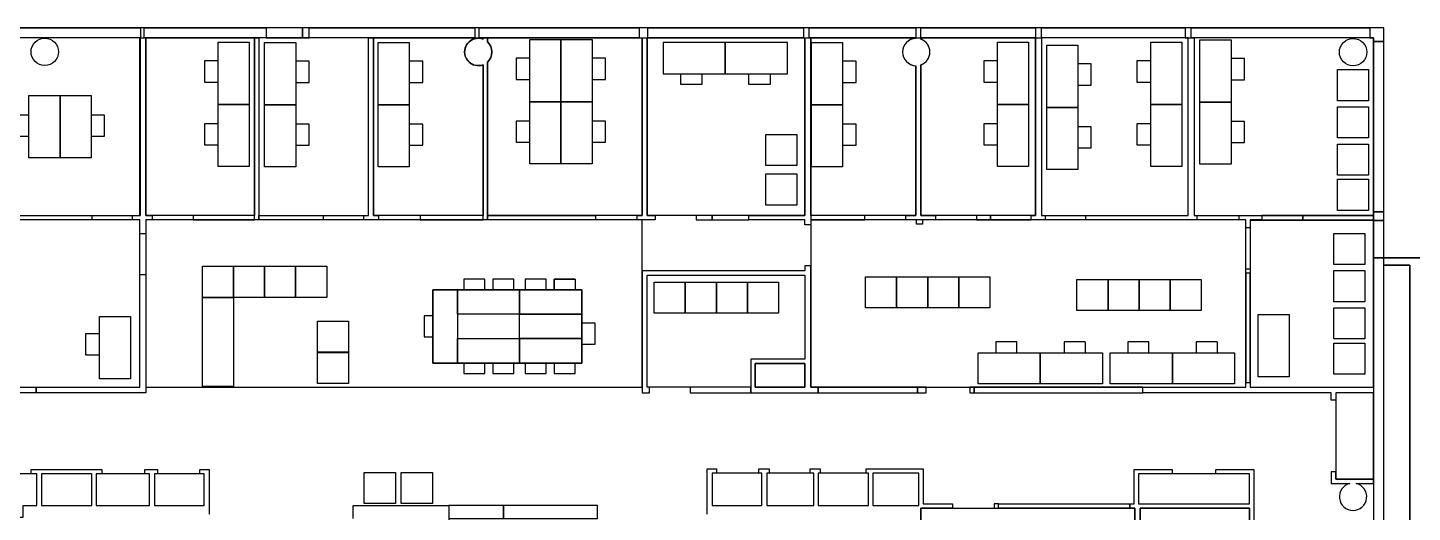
# Model space of a CAD drawing. Extents: x -199 to 9291, y 516 to 6424.
# Drawn here: x 1780 to 4863, y 5346 to 6424 of the extents above; entities that cross this region are included whole.
import ezdxf

# ---------------------------------------------------------------- set-up
doc = ezdxf.new("R2010")
doc.units = 0
doc.header["$MEASUREMENT"] = 0
for name, color, linetype in [('0_VOID', 7, 'CONTINUOUS'), ('Chair', 142, 'CONTINUOUS'), ('Floor', 3, 'CONTINUOUS'), ('Furniture', 2, 'CONTINUOUS'), ('Labs', 1, 'CONTINUOUS'), ('Meeting rooms', 1, 'CONTINUOUS'), ('Offices', 1, 'CONTINUOUS'), ('Walls', 6, 'CONTINUOUS')]:
    doc.layers.add(name, color=color, linetype=linetype)

msp = doc.modelspace()

# ---------------------------------------------------------------- linework, layer by layer
at = {"layer": '0_VOID'}
for points in [[(4857.6, 4372.7), (4799.9, 4372.7), (4799.9, 5895.9), (4857.6, 5895.9)], [(3400.2, 5676.5), (3510.8, 5676.5), (3510.8, 5624.5), (3400.2, 5624.5)], [(4692.6, 5419.6), (4777.1, 5419.6), (4777.1, 5611.5), (4692.6, 5611.5)], [(1800.6, 5431), (1638.1, 5431), (1638.1, 5335.1), (1769.7, 5335.1), (1769.7, 5361.1), (1800.6, 5361.1)], [(1810.4, 5361.1), (1922.5, 5361.1), (1922.5, 5431), (1810.4, 5431)], [(2051, 5431), (1932.3, 5431), (1932.3, 5361.1), (2051, 5361.1)], [(2172.9, 5431), (2062.3, 5431), (2062.3, 5361.1), (2172.9, 5361.1)], [(3414.8, 5432.6), (3304.3, 5432.6), (3304.3, 5361.1), (3414.8, 5361.1)], [(3530.3, 5432.6), (3426.2, 5432.6), (3426.2, 5361.1), (3530.3, 5361.1)], [(3652.2, 5432.6), (3540, 5432.6), (3540, 5361.1), (3652.2, 5361.1)], [(3661.9, 5361.1), (3764.4, 5361.1), (3764.4, 5432.6), (3661.9, 5432.6)], [(4500.7, 5431), (4253.7, 5431), (4253.7, 5364.4), (4500.7, 5364.4)], [(4500.7, 5354.6), (4256.9, 5354.6), (4256.9, 4988.9), (4500.7, 4988.9)]]:
    msp.add_lwpolyline(points, close=True, dxfattribs=at)
at = {"layer": 'Chair'}
for points in [[(2898.3, 6356.3), (2867.7, 6356.3), (2867.7, 6309.3), (2898.3, 6309.3)], [(3036.7, 6309.3), (3066.6, 6309.3), (3066.6, 6356.3)], [(3066.6, 6356.3), (3036.7, 6356.3)], [(4459.6, 6308.4), (4489.5, 6308.4), (4489.5, 6355.4)], [(4489.5, 6355.4), (4459.6, 6355.4)], [(2204, 6350.4), (2173.4, 6350.4), (2173.4, 6303.4), (2204, 6303.4)], [(2376.9, 6302.6), (2406.8, 6302.6), (2406.8, 6349.6)], [(2629.8, 6302.6), (2659.8, 6302.6), (2659.8, 6349.6)], [(2659.8, 6349.6), (2629.8, 6349.6)], [(3281.1, 6297.6), (3234.1, 6297.6), (3234.1, 6321.9)], [(3281.1, 6321.9), (3281.1, 6297.6)], [(3433.1, 6297.6), (3386.1, 6297.6), (3386.1, 6321.9)], [(3433.1, 6321.9), (3433.1, 6297.6)], [(3594.7, 6302.6), (3624.7, 6302.6), (3624.7, 6349.6)], [(3624.7, 6349.6), (3594.7, 6349.6)], [(3939.6, 6350.4), (3909, 6350.4), (3909, 6303.4), (3939.6, 6303.4)], [(4118.3, 6296.7), (4148.3, 6296.7), (4148.3, 6343.7)], [(4148.3, 6343.7), (4118.3, 6343.7)], [(4280.9, 6350.4), (4250.2, 6350.4), (4250.2, 6303.4), (4280.9, 6303.4)], [(1782.8, 6229.9), (1752.2, 6229.9), (1752.2, 6182.9), (1782.8, 6182.9)], [(1921.2, 6182.9), (1951.2, 6182.9), (1951.2, 6229.9)], [(1951.2, 6229.9), (1921.2, 6229.9)], [(2204, 6210.4), (2173.4, 6210.4), (2173.4, 6163.4), (2204, 6163.4)], [(2376.9, 6162.6), (2406.8, 6162.6), (2406.8, 6209.6)], [(2406.8, 6209.6), (2376.9, 6209.6)], [(2629.8, 6162.6), (2659.8, 6162.6), (2659.8, 6209.6)], [(2659.8, 6209.6), (2629.8, 6209.6)], [(2898.3, 6216.3), (2867.7, 6216.3), (2867.7, 6169.3), (2898.3, 6169.3)], [(3036.7, 6169.3), (3066.6, 6169.3), (3066.6, 6216.3)], [(3066.6, 6216.3), (3036.7, 6216.3)], [(3594.7, 6162.6), (3624.7, 6162.6), (3624.7, 6209.6)], [(3624.7, 6209.6), (3594.7, 6209.6)], [(3939.6, 6210.4), (3909, 6210.4), (3909, 6163.4), (3939.6, 6163.4)], [(4118.3, 6156.8), (4148.3, 6156.8), (4148.3, 6203.8)], [(4148.3, 6203.8), (4118.3, 6203.8)], [(4280.9, 6210.4), (4250.2, 6210.4), (4250.2, 6163.4), (4280.9, 6163.4)], [(4459.6, 6168.5), (4489.5, 6168.5), (4489.5, 6215.5)], [(4489.5, 6215.5), (4459.6, 6215.5)], [(3493, 6186.9), (3493, 6117.7), (3423.8, 6117.7), (3423.8, 6186.9), (3493, 6186.9)], [(3493, 6098.7), (3493, 6029.5), (3423.8, 6029.5), (3423.8, 6098.7), (3493, 6098.7)], [(2238.3, 5893.3), (2238.3, 5824.1), (2169.1, 5824.1), (2169.1, 5893.3), (2238.3, 5893.3)], [(2238.3, 5893.3), (2238.3, 5824.1), (2169.1, 5824.1), (2169.1, 5893.3), (2238.3, 5893.3)], [(2307.5, 5893.3), (2307.5, 5824.1), (2238.3, 5824.1), (2238.3, 5893.3), (2307.5, 5893.3)], [(2307.5, 5893.3), (2307.5, 5824.1), (2238.3, 5824.1), (2238.3, 5893.3), (2307.5, 5893.3)], [(2376.7, 5893.3), (2376.7, 5824.1), (2307.5, 5824.1), (2307.5, 5893.3), (2376.7, 5893.3)], [(2376.7, 5893.3), (2376.7, 5824.1), (2307.5, 5824.1), (2307.5, 5893.3), (2376.7, 5893.3)], [(2445.9, 5893.3), (2445.9, 5824.1), (2376.7, 5824.1), (2376.7, 5893.3), (2445.9, 5893.3)], [(2445.9, 5893.3), (2445.9, 5824.1), (2376.7, 5824.1), (2376.7, 5893.3), (2445.9, 5893.3)], [(2797.9, 5864.5), (2750.9, 5864.5), (2750.9, 5841)], [(2797.9, 5841), (2797.9, 5864.5)], [(2862.5, 5864.5), (2815.5, 5864.5), (2815.5, 5841)], [(2862.5, 5841), (2862.5, 5864.5)], [(2934.9, 5864.5), (2887.9, 5864.5), (2887.9, 5841)], [(2934.9, 5841), (2934.9, 5864.5)], [(2999.4, 5864.5), (2952.5, 5864.5), (2952.5, 5841)], [(2952.5, 5841), (2952.5, 5864.5), (2999.4, 5864.5), (2999.4, 5841)], [(2238.3, 5824.1), (2238.3, 5625.9), (2169.1, 5625.9), (2169.1, 5824.1), (2238.3, 5824.1)], [(2238.3, 5824.1), (2238.3, 5625.9), (2169.1, 5625.9), (2169.1, 5824.1), (2238.3, 5824.1)], [(2494.2, 5771.4), (2494.2, 5702.2), (2425, 5702.2), (2425, 5771.4), (2494.2, 5771.4)], [(2494.2, 5771.4), (2494.2, 5702.2), (2425, 5702.2), (2425, 5771.4), (2494.2, 5771.4)], [(2682.4, 5783), (2662.6, 5783), (2662.6, 5736), (2682.4, 5736)], [(3013.6, 5719.7), (3043.3, 5719.7), (3043.3, 5766.7)], [(3043.3, 5766.7), (3013.6, 5766.7)], [(1939.7, 5742.8), (1909.1, 5742.8), (1909.1, 5695.8), (1939.7, 5695.8)], [(3982.7, 5724.9), (3935.7, 5724.9), (3935.7, 5700.7)], [(3982.7, 5700.7), (3982.7, 5724.9)], [(4134.7, 5724.9), (4087.7, 5724.9), (4087.7, 5700.7)], [(4134.7, 5724.9), (4134.7, 5700.7)], [(4276.9, 5724.9), (4229.9, 5724.9), (4229.9, 5700.7)], [(4276.9, 5700.7), (4276.9, 5724.9)], [(4428.8, 5724.9), (4381.9, 5724.9), (4381.9, 5700.7)], [(4428.8, 5724.9), (4428.8, 5700.7)], [(2494.2, 5701.7), (2494.2, 5632.5), (2425, 5632.5), (2425, 5701.7), (2494.2, 5701.7)], [(2750.9, 5677.9), (2750.9, 5654.4), (2797.9, 5654.4), (2797.9, 5677.9)], [(2815.5, 5677.9), (2815.5, 5654.4), (2862.5, 5654.4), (2862.5, 5677.9)], [(2887.9, 5677.9), (2887.9, 5654.4), (2934.9, 5654.4), (2934.9, 5677.9)], [(2952.5, 5677.9), (2952.5, 5654.4), (2999.4, 5654.4), (2999.4, 5677.9)]]:
    msp.add_lwpolyline(points, dxfattribs=at)
at = {"layer": 'Floor'}
msp.add_lwpolyline([(-198.9, 1423.9), (4799.9, 1423.9), (4799.9, 1581.6), (5206.3, 1581.6), (5206.3, 516), (9290.6, 516), (9290.6, 6307.2), (5206.3, 6307.2), (5206.3, 5912.2), (4799.9, 5912.2), (4799.9, 6424.3), (-198.9, 6424.3)], close=True, dxfattribs=at)
at = {"layer": 'Furniture'}
for points in [[(2273.2, 6253.6), (2204, 6253.6), (2204, 6392), (2273.2, 6392), (2273.2, 6253.6)], [(2273.2, 6253.6), (2204, 6253.6), (2204, 6392), (2273.2, 6392), (2273.2, 6253.6)], [(2376.9, 6252.8), (2307.6, 6252.8), (2307.6, 6391.2), (2376.9, 6391.2), (2376.9, 6252.8)], [(2376.9, 6252.8), (2307.6, 6252.8), (2307.6, 6391.2), (2376.9, 6391.2), (2376.9, 6252.8)], [(2629.8, 6252.8), (2560.6, 6252.8), (2560.6, 6391.2), (2629.8, 6391.2), (2629.8, 6252.8)], [(2629.8, 6252.8), (2560.6, 6252.8), (2560.6, 6391.2), (2629.8, 6391.2), (2629.8, 6252.8)], [(2967.5, 6259.5), (2898.3, 6259.5), (2898.3, 6397.9), (2967.5, 6397.9), (2967.5, 6259.5)], [(2967.5, 6259.5), (2898.3, 6259.5), (2898.3, 6397.9), (2967.5, 6397.9), (2967.5, 6259.5)], [(3036.7, 6259.5), (2967.5, 6259.5), (2967.5, 6397.9), (3036.7, 6397.9), (3036.7, 6259.5)], [(3036.7, 6259.5), (2967.5, 6259.5), (2967.5, 6397.9), (3036.7, 6397.9), (3036.7, 6259.5)], [(3333.2, 6321.9), (3333.2, 6391.1), (3194.8, 6391.1), (3194.8, 6321.9), (3333.2, 6321.9)], [(3333.2, 6321.9), (3333.2, 6391.1), (3194.8, 6391.1), (3194.8, 6321.9), (3333.2, 6321.9)], [(3471.6, 6321.9), (3471.6, 6391.1), (3333.2, 6391.1), (3333.2, 6321.9), (3471.6, 6321.9)], [(3471.6, 6321.9), (3471.6, 6391.1), (3333.2, 6391.1), (3333.2, 6321.9), (3471.6, 6321.9)], [(3594.7, 6252.8), (3525.5, 6252.8), (3525.5, 6391.2), (3594.7, 6391.2), (3594.7, 6252.8)], [(3594.7, 6252.8), (3525.5, 6252.8), (3525.5, 6391.2), (3594.7, 6391.2), (3594.7, 6252.8)], [(4008.8, 6253.6), (3939.6, 6253.6), (3939.6, 6392), (4008.8, 6392), (4008.8, 6253.6)], [(4008.8, 6253.6), (3939.6, 6253.6), (3939.6, 6392), (4008.8, 6392), (4008.8, 6253.6)], [(4118.3, 6246.9), (4049.1, 6246.9), (4049.1, 6385.3), (4118.3, 6385.3), (4118.3, 6246.9)], [(4118.3, 6246.9), (4049.1, 6246.9), (4049.1, 6385.3), (4118.3, 6385.3), (4118.3, 6246.9)], [(4350.1, 6253.6), (4280.9, 6253.6), (4280.9, 6392), (4350.1, 6392), (4350.1, 6253.6)], [(4350.1, 6253.6), (4280.9, 6253.6), (4280.9, 6392), (4350.1, 6392), (4350.1, 6253.6)], [(4459.6, 6258.7), (4390.4, 6258.7), (4390.4, 6397.1), (4459.6, 6397.1), (4459.6, 6258.7)], [(4459.6, 6258.7), (4390.4, 6258.7), (4390.4, 6397.1), (4459.6, 6397.1), (4459.6, 6258.7)], [(2406.8, 6349.6), (2376.9, 6349.6)], [(4766, 6331), (4766, 6261.8), (4696.8, 6261.8), (4696.8, 6331), (4766, 6331)], [(4766, 6331), (4766, 6261.8), (4696.8, 6261.8), (4696.8, 6331), (4766, 6331)], [(1852, 6134.6), (1782.8, 6134.6), (1782.8, 6273), (1852, 6273), (1852, 6134.6)], [(1852, 6134.6), (1782.8, 6134.6), (1782.8, 6273), (1852, 6273), (1852, 6134.6)], [(1921.2, 6134.6), (1852, 6134.6), (1852, 6273), (1921.2, 6273), (1921.2, 6134.6)], [(1921.2, 6134.6), (1852, 6134.6), (1852, 6273), (1921.2, 6273), (1921.2, 6134.6)], [(2967.5, 6121.1), (2898.3, 6121.1), (2898.3, 6259.5), (2967.5, 6259.5), (2967.5, 6121.1)], [(2967.5, 6121.1), (2898.3, 6121.1), (2898.3, 6259.5), (2967.5, 6259.5), (2967.5, 6121.1)], [(3036.7, 6121.1), (2967.5, 6121.1), (2967.5, 6259.5), (3036.7, 6259.5), (3036.7, 6121.1)], [(3036.7, 6121.1), (2967.5, 6121.1), (2967.5, 6259.5), (3036.7, 6259.5), (3036.7, 6121.1)], [(2273.2, 6115.2), (2204, 6115.2), (2204, 6253.6), (2273.2, 6253.6), (2273.2, 6115.2)], [(2273.2, 6115.2), (2204, 6115.2), (2204, 6253.6), (2273.2, 6253.6), (2273.2, 6115.2)], [(2376.9, 6114.4), (2307.6, 6114.4), (2307.6, 6252.8), (2376.9, 6252.8), (2376.9, 6114.4)], [(2376.9, 6114.4), (2307.6, 6114.4), (2307.6, 6252.8), (2376.9, 6252.8), (2376.9, 6114.4)], [(2629.8, 6114.4), (2560.6, 6114.4), (2560.6, 6252.8), (2629.8, 6252.8), (2629.8, 6114.4)], [(2629.8, 6114.4), (2560.6, 6114.4), (2560.6, 6252.8), (2629.8, 6252.8), (2629.8, 6114.4)], [(3594.7, 6114.4), (3525.5, 6114.4), (3525.5, 6252.8), (3594.7, 6252.8), (3594.7, 6114.4)], [(3594.7, 6114.4), (3525.5, 6114.4), (3525.5, 6252.8), (3594.7, 6252.8), (3594.7, 6114.4)], [(4008.8, 6115.2), (3939.6, 6115.2), (3939.6, 6253.6), (4008.8, 6253.6), (4008.8, 6115.2)], [(4008.8, 6115.2), (3939.6, 6115.2), (3939.6, 6253.6), (4008.8, 6253.6), (4008.8, 6115.2)], [(4118.3, 6108.5), (4049.1, 6108.5), (4049.1, 6246.9), (4118.3, 6246.9), (4118.3, 6108.5)], [(4118.3, 6108.5), (4049.1, 6108.5), (4049.1, 6246.9), (4118.3, 6246.9), (4118.3, 6108.5)], [(4350.1, 6115.2), (4280.9, 6115.2), (4280.9, 6253.6), (4350.1, 6253.6), (4350.1, 6115.2)], [(4350.1, 6115.2), (4280.9, 6115.2), (4280.9, 6253.6), (4350.1, 6253.6), (4350.1, 6115.2)], [(4459.6, 6120.3), (4390.4, 6120.3), (4390.4, 6258.7), (4459.6, 6258.7), (4459.6, 6120.3)], [(4459.6, 6120.3), (4390.4, 6120.3), (4390.4, 6258.7), (4459.6, 6258.7), (4459.6, 6120.3)], [(4766, 6248.1), (4766, 6178.9), (4696.8, 6178.9), (4696.8, 6248.1), (4766, 6248.1)], [(4766, 6248.1), (4766, 6178.9), (4696.8, 6178.9), (4696.8, 6248.1), (4766, 6248.1)], [(4766, 6165.2), (4766, 6096), (4696.8, 6096), (4696.8, 6165.2), (4766, 6165.2)], [(4766, 6165.2), (4766, 6096), (4696.8, 6096), (4696.8, 6165.2), (4766, 6165.2)], [(4766, 6086.9), (4766, 6017.7), (4696.8, 6017.7), (4696.8, 6086.9), (4766, 6086.9)], [(4766, 6086.9), (4766, 6017.7), (4696.8, 6017.7), (4696.8, 6086.9), (4766, 6086.9)], [(4757.9, 5966.4), (4757.9, 5897.2), (4688.7, 5897.2), (4688.7, 5966.4), (4757.9, 5966.4)], [(4757.9, 5966.4), (4757.9, 5897.2), (4688.7, 5897.2), (4688.7, 5966.4), (4757.9, 5966.4)], [(3715, 5869.8), (3715, 5800.6), (3645.8, 5800.6), (3645.8, 5869.8), (3715, 5869.8)], [(3715, 5869.8), (3715, 5800.6), (3645.8, 5800.6), (3645.8, 5869.8), (3715, 5869.8)], [(3784.2, 5869.8), (3784.2, 5800.6), (3715, 5800.6), (3715, 5869.8), (3784.2, 5869.8)], [(3784.2, 5869.8), (3784.2, 5800.6), (3715, 5800.6), (3715, 5869.8), (3784.2, 5869.8)], [(3853.4, 5869.8), (3853.4, 5800.6), (3784.2, 5800.6), (3784.2, 5869.8), (3853.4, 5869.8)], [(3853.4, 5869.8), (3853.4, 5800.6), (3784.2, 5800.6), (3784.2, 5869.8), (3853.4, 5869.8)], [(3922.6, 5869.8), (3922.6, 5800.6), (3853.4, 5800.6), (3853.4, 5869.8), (3922.6, 5869.8)], [(3922.6, 5869.8), (3922.6, 5800.6), (3853.4, 5800.6), (3853.4, 5869.8), (3922.6, 5869.8)], [(4185.7, 5863.9), (4185.7, 5794.7), (4116.5, 5794.7), (4116.5, 5863.9), (4185.7, 5863.9)], [(4185.7, 5863.9), (4185.7, 5794.7), (4116.5, 5794.7), (4116.5, 5863.9), (4185.7, 5863.9)], [(4254.9, 5863.9), (4254.9, 5794.7), (4185.7, 5794.7), (4185.7, 5863.9), (4254.9, 5863.9)], [(4254.9, 5863.9), (4254.9, 5794.7), (4185.7, 5794.7), (4185.7, 5863.9), (4254.9, 5863.9)], [(4324.1, 5863.9), (4324.1, 5794.7), (4254.9, 5794.7), (4254.9, 5863.9), (4324.1, 5863.9)], [(4324.1, 5863.9), (4324.1, 5794.7), (4254.9, 5794.7), (4254.9, 5863.9), (4324.1, 5863.9)], [(4393.3, 5863.9), (4393.3, 5794.7), (4324.1, 5794.7), (4324.1, 5863.9), (4393.3, 5863.9)], [(4393.3, 5863.9), (4393.3, 5794.7), (4324.1, 5794.7), (4324.1, 5863.9), (4393.3, 5863.9)], [(4757.9, 5883.6), (4757.9, 5814.4), (4688.7, 5814.4), (4688.7, 5883.6), (4757.9, 5883.6)], [(4757.9, 5883.6), (4757.9, 5814.4), (4688.7, 5814.4), (4688.7, 5883.6), (4757.9, 5883.6)], [(2736.8, 5677.9), (2682.4, 5677.9), (2682.4, 5841), (2736.8, 5841), (2736.8, 5677.9)], [(2736.8, 5677.9), (2682.4, 5677.9), (2682.4, 5841), (2736.8, 5841), (2736.8, 5677.9)], [(2875.2, 5841), (2875.2, 5786.7), (2736.8, 5786.7), (2736.8, 5841), (2875.2, 5841)], [(2875.2, 5841), (2875.2, 5786.7), (2736.8, 5786.7), (2736.8, 5841), (2875.2, 5841)], [(3013.6, 5841), (3013.6, 5786.7), (2875.2, 5786.7), (2875.2, 5841), (3013.6, 5841)], [(3013.6, 5841), (3013.6, 5786.7), (2875.2, 5786.7), (2875.2, 5841), (3013.6, 5841)], [(3244.3, 5858.1), (3244.3, 5788.9), (3175.1, 5788.9), (3175.1, 5858.1), (3244.3, 5858.1)], [(3244.3, 5858.1), (3244.3, 5788.9), (3175.1, 5788.9), (3175.1, 5858.1), (3244.3, 5858.1)], [(3313.5, 5858.1), (3313.5, 5788.9), (3244.3, 5788.9), (3244.3, 5858.1), (3313.5, 5858.1)], [(3313.5, 5858.1), (3313.5, 5788.9), (3244.3, 5788.9), (3244.3, 5858.1), (3313.5, 5858.1)], [(3382.7, 5858.1), (3382.7, 5788.9), (3313.5, 5788.9), (3313.5, 5858.1), (3382.7, 5858.1)], [(3382.7, 5858.1), (3382.7, 5788.9), (3313.5, 5788.9), (3313.5, 5858.1), (3382.7, 5858.1)], [(3451.9, 5858.1), (3451.9, 5788.9), (3382.7, 5788.9), (3382.7, 5858.1), (3451.9, 5858.1)], [(3451.9, 5858.1), (3451.9, 5788.9), (3382.7, 5788.9), (3382.7, 5858.1), (3451.9, 5858.1)], [(4757.9, 5800.7), (4757.9, 5731.5), (4688.7, 5731.5), (4688.7, 5800.7), (4757.9, 5800.7)], [(4757.9, 5800.7), (4757.9, 5731.5), (4688.7, 5731.5), (4688.7, 5800.7), (4757.9, 5800.7)], [(2008.9, 5643), (1939.7, 5643), (1939.7, 5781.4), (2008.9, 5781.4), (2008.9, 5643)], [(2008.9, 5643), (1939.7, 5643), (1939.7, 5781.4), (2008.9, 5781.4), (2008.9, 5643)], [(3013.6, 5786.7), (3013.6, 5732.3), (2875.2, 5732.3), (2875.2, 5786.7), (3013.6, 5786.7)], [(3013.6, 5786.7), (3013.6, 5732.3), (2875.2, 5732.3), (2875.2, 5786.7), (3013.6, 5786.7)], [(4589, 5647.2), (4519.8, 5647.2), (4519.8, 5785.6), (4589, 5785.6), (4589, 5647.2)], [(4589, 5647.2), (4519.8, 5647.2), (4519.8, 5785.6), (4589, 5785.6), (4589, 5647.2)], [(2875.2, 5732.3), (2875.2, 5677.9), (2736.8, 5677.9), (2736.8, 5732.3), (2875.2, 5732.3)], [(2875.2, 5732.3), (2875.2, 5677.9), (2736.8, 5677.9), (2736.8, 5732.3), (2875.2, 5732.3)], [(3013.6, 5732.3), (3013.6, 5677.9), (2875.2, 5677.9), (2875.2, 5732.3), (3013.6, 5732.3)], [(3013.6, 5732.3), (3013.6, 5677.9), (2875.2, 5677.9), (2875.2, 5732.3), (3013.6, 5732.3)], [(4757.9, 5722.4), (4757.9, 5653.2), (4688.7, 5653.2), (4688.7, 5722.4), (4757.9, 5722.4)], [(4757.9, 5722.4), (4757.9, 5653.2), (4688.7, 5653.2), (4688.7, 5722.4), (4757.9, 5722.4)], [(4034.8, 5700.7), (4034.8, 5631.5), (3896.4, 5631.5), (3896.4, 5700.7), (4034.8, 5700.7)], [(4034.8, 5700.7), (4034.8, 5631.5), (3896.4, 5631.5), (3896.4, 5700.7), (4034.8, 5700.7)], [(4173.2, 5700.7), (4173.2, 5631.5), (4034.8, 5631.5), (4034.8, 5700.7), (4173.2, 5700.7)], [(4173.2, 5700.7), (4173.2, 5631.5), (4034.8, 5631.5), (4034.8, 5700.7), (4173.2, 5700.7)], [(4329, 5700.7), (4329, 5631.5), (4190.6, 5631.5), (4190.6, 5700.7), (4329, 5700.7)], [(4329, 5700.7), (4329, 5631.5), (4190.6, 5631.5), (4190.6, 5700.7), (4329, 5700.7)], [(4467.4, 5700.7), (4467.4, 5631.5), (4329, 5631.5), (4329, 5700.7), (4467.4, 5700.7)], [(4467.4, 5700.7), (4467.4, 5631.5), (4329, 5631.5), (4329, 5700.7), (4467.4, 5700.7)], [(2598.8, 5434.3), (2598.8, 5365.1), (2529.5, 5365.1), (2529.5, 5434.3), (2598.8, 5434.3)], [(2681.1, 5434.3), (2681.1, 5365.1), (2611.9, 5365.1), (2611.9, 5434.3), (2681.1, 5434.3)]]:
    msp.add_lwpolyline(points, dxfattribs=at)
msp.add_lwpolyline([(3013.6, 5841), (2682.4, 5841), (2682.4, 5677.9), (3013.6, 5677.9)], close=True, dxfattribs=at)
at = {"layer": 'Labs'}
msp.add_lwpolyline([(2042.8, 5624.5), (3148.2, 5624.5), (3148.2, 5996.7), (2042.8, 5996.7)], close=True, dxfattribs=at)
at = {"layer": 'Meeting rooms'}
msp.add_lwpolyline([(4245.5, 4514.2), (3769.2, 4514.2), (3769.2, 5354.6), (3839.1, 5354.6), (3931.8, 5354.6), (3941.5, 5354.6), (4234.1, 5354.6), (4245.5, 5354.6)], close=True, dxfattribs=at)
at = {"layer": 'Offices'}
for points in [[(1686.8, 6006.5), (2031.5, 6006.5), (2031.5, 6401.5), (1686.8, 6401.5)], [(2042.8, 6401.5), (2285.1, 6401.5), (2285.1, 6006.5), (2042.8, 6006.5)], [(2294.8, 6006.5), (2538.6, 6006.5), (2538.6, 6401.5), (2294.8, 6401.5)], [(3510.8, 6006.5), (3385.6, 6006.5), (3304.3, 6006.5), (3268.5, 6006.5), (3159.6, 6006.5), (3159.6, 6401.5), (3161.3, 6401.5), (3507.5, 6401.5), (3510.8, 6401.5)], [(4364.2, 6401.5), (4037.5, 6401.5), (4037.5, 6006.5), (4364.2, 6006.5)], [(4777.1, 6401.5), (4377.2, 6401.5), (4377.2, 6006.5), (4777.1, 6006.5)], [(2029.8, 5996.7), (1319.4, 5996.7), (1319.4, 5624.5), (2029.8, 5624.5)], [(3523.8, 5624.5), (4492.6, 5624.5), (4492.6, 5996.7), (3523.8, 5996.7)], [(4777.1, 5995.1), (4502.4, 5995.1), (4502.4, 5624.5), (4777.1, 5624.5)], [(3510.8, 5686.2), (3390.5, 5686.2), (3390.5, 5624.5), (3255.5, 5624.5), (3164.5, 5624.5), (3159.6, 5624.5), (3159.6, 5873.2), (3510.8, 5873.2)]]:
    msp.add_lwpolyline(points, close=True, dxfattribs=at)
for points in [[(2793.9, 6006.5), (2561.4, 6006.5), (2550, 6006.5), (2550, 6401.5), (2776, 6401.5), (2783.3, 6400.7, 1.194289), (2793.9, 6341.7)], [(3148.2, 6006.5), (2803.6, 6006.5), (2803.6, 6347.5, 0.447801), (2803.6, 6393), (2803.6, 6401.5), (3141.7, 6401.5), (3148.2, 6401.5)], [(3757.8, 6006.5), (3735.1, 6006.5), (3644.1, 6006.5), (3523.8, 6006.5), (3523.8, 6401.5), (3757.8, 6401.5), (3757.8, 6400.6, 0.977133), (3757.8, 6339.6)], [(4024.4, 6006.5), (4014.7, 6006.5), (3923.7, 6006.5), (3892.8, 6006.5), (3801.7, 6006.5), (3769.2, 6006.5), (3769.2, 6341.5, 0.693717), (3769.2, 6398.6), (3769.2, 6401.5), (4024.4, 6401.5)]]:
    msp.add_lwpolyline(points, format="xyb", close=True, dxfattribs=at)
at = {"layer": 'Walls'}
for points in [[(1685.2, 6424.3), (2031.5, 6424.3), (2031.5, 6401.5), (1685.2, 6401.5)], [(2039.6, 6424.3), (2031.5, 6424.3), (2031.5, 6401.5), (2039.6, 6401.5)], [(2039.6, 6424.3), (2311.1, 6424.3), (2311.1, 6401.5), (2039.6, 6401.5)], [(2311.1, 6401.5), (2392.3, 6401.5), (2392.3, 6424.3), (2311.1, 6424.3)], [(2407, 6424.3), (2392.3, 6424.3), (2392.3, 6401.5), (2407, 6401.5)], [(2407, 6424.3), (2776, 6424.3), (2776, 6401.5), (2407, 6401.5)], [(2785.7, 6424.3), (2776, 6424.3), (2776, 6401.5), (2785.7, 6401.5)], [(2785.7, 6424.3), (3141.7, 6424.3), (3141.7, 6401.5), (2785.7, 6401.5)], [(3161.3, 6424.3), (3141.7, 6424.3), (3141.7, 6401.5), (3161.3, 6401.5)], [(3161.3, 6424.3), (3507.5, 6424.3), (3507.5, 6401.5), (3161.3, 6401.5)], [(3520.5, 6424.3), (3507.5, 6424.3), (3507.5, 6401.5), (3520.5, 6401.5)], [(3520.5, 6424.3), (3757.8, 6424.3), (3757.8, 6401.5), (3520.5, 6401.5)], [(3769.2, 6424.3), (3757.8, 6424.3), (3757.8, 6401.5), (3769.2, 6401.5)], [(3769.2, 6424.3), (4024.4, 6424.3), (4024.4, 6401.5), (3769.2, 6401.5)], [(4037.5, 6424.3), (4024.4, 6424.3), (4024.4, 6401.5), (4037.5, 6401.5)], [(4037.5, 6424.3), (4357.7, 6424.3), (4357.7, 6401.5), (4037.5, 6401.5)], [(4357.7, 6401.5), (4370.7, 6401.5), (4370.7, 6424.3), (4357.7, 6424.3)], [(4370.7, 6424.3), (4769, 6424.3), (4769, 6401.5), (4370.7, 6401.5)], [(4769, 6401.5), (4777.1, 6401.5), (4777.1, 6393.4), (4799.9, 6393.4), (4799.9, 6424.3), (4769, 6424.3)], [(1431.6, 5996.7), (1431.6, 6006.5), (1673.8, 6006.5), (1673.8, 6401.5), (1686.8, 6401.5), (1686.8, 6006.5), (1922.5, 6006.5), (1922.5, 5996.7)], [(2029.8, 5965.8), (2029.8, 5996.7), (2013.6, 5996.7), (2013.6, 6006.5), (2029.8, 6006.5), (2029.8, 6401.5), (2042.8, 6401.5), (2042.8, 6006.5), (2057.5, 6006.5), (2057.5, 5996.7), (2042.8, 5996.7), (2042.8, 5965.8)], [(2294.8, 5996.7), (2285.1, 5996.7), (2285.1, 6401.5), (2294.8, 6401.5)], [(2528.9, 5996.7), (2528.9, 6006.5), (2538.6, 6006.5), (2538.6, 6401.5), (2550, 6401.5), (2550, 6006.5), (2561.4, 6006.5), (2561.4, 5996.7)], [(3136.9, 5996.7), (3136.9, 6006.5), (3148.2, 6006.5), (3148.2, 6401.5), (3159.6, 6401.5), (3159.6, 6006.5), (3177.5, 6006.5), (3177.5, 5996.7)], [(3523.8, 5985.3), (3510.8, 5985.3), (3510.8, 5996.7), (3385.6, 5996.7), (3385.6, 6006.5), (3510.8, 6006.5), (3510.8, 6401.5), (3523.8, 6401.5)], [(4014.7, 5996.7), (4014.7, 6006.5), (4024.4, 6006.5), (4024.4, 6401.5), (4037.5, 6401.5), (4037.5, 6006.5), (4045.6, 6006.5), (4045.6, 5996.7)], [(4136.6, 5996.7), (4136.6, 6006.5), (4364.2, 6006.5), (4364.2, 6401.5), (4377.2, 6401.5), (4377.2, 6006.5), (4383.7, 6006.5), (4383.7, 5996.7)], [(4799.9, 6393.4), (4777.1, 6393.4), (4777.1, 6014.6), (4799.9, 6014.6)], [(4799.9, 6014.6), (4777.1, 6014.6), (4777.1, 5995.1), (4799.9, 5995.1)], [(2148.5, 5996.7), (2285.1, 5996.7), (2285.1, 6006.5), (2148.5, 6006.5)], [(2294.8, 6006.5), (2437.9, 6006.5), (2437.9, 5996.7), (2294.8, 5996.7)], [(2654.1, 5996.7), (2793.9, 5996.7), (2793.9, 6006.5), (2654.1, 6006.5)], [(2803.6, 6006.5), (3044.2, 6006.5), (3044.2, 5996.7), (2803.6, 5996.7)], [(3268.5, 5996.7), (3304.3, 5996.7), (3304.3, 6006.5), (3268.5, 6006.5)], [(3304.3, 5996.7), (3385.6, 5996.7), (3385.6, 6006.5), (3304.3, 6006.5)], [(3523.8, 5996.7), (3644.1, 5996.7), (3644.1, 6006.5), (3523.8, 6006.5)], [(3892.8, 5996.7), (3923.7, 5996.7), (3923.7, 6006.5), (3892.8, 6006.5)], [(3923.7, 5996.7), (4014.7, 5996.7), (4014.7, 6006.5), (3923.7, 6006.5)], [(4478, 5996.7), (4478, 6006.5), (4528.4, 6006.5), (4528.4, 5996.7), (4502.4, 5996.7), (4502.4, 5978.8), (4492.6, 5978.8), (4492.6, 5996.7)], [(4528.4, 5996.7), (4619.4, 5996.7), (4619.4, 6006.5), (4528.4, 6006.5)], [(4619.4, 5996.7), (4777.1, 5996.7), (4777.1, 6006.5), (4619.4, 6006.5)], [(4799.9, 5995.1), (4777.1, 5995.1), (4777.1, 5912.2), (4799.9, 5912.2)], [(3148.2, 5611.5), (3164.5, 5611.5), (3164.5, 5624.5), (3159.6, 5624.5), (3159.6, 5873.2), (3510.8, 5873.2), (3510.8, 5686.2), (3390.5, 5686.2), (3390.5, 5611.5), (3540, 5611.5), (3540, 5624.5), (3523.8, 5624.5), (3523.8, 5894.3), (3510.8, 5894.3), (3510.8, 5882.9), (3148.2, 5882.9)], [(4799.9, 5912.2), (4777.1, 5912.2), (4777.1, 4350), (4799.9, 4350)], [(1799, 5611.5), (1799, 5624.5), (2029.8, 5624.5), (2029.8, 5874.8), (2042.8, 5874.8), (2042.8, 5611.5)], [(4492.6, 5878.1), (4492.6, 5887.8), (4502.4, 5887.8), (4502.4, 5878.1)], [(4502.4, 5878.1), (4492.6, 5878.1), (4492.6, 5634.2), (4502.4, 5634.2)], [(3400.2, 5624.5), (3510.8, 5624.5), (3510.8, 5676.5), (3400.2, 5676.5)], [(1708, 5624.5), (1799, 5624.5), (1799, 5611.5), (1708, 5611.5)], [(3390.5, 5624.5), (3255.5, 5624.5), (3255.5, 5611.5), (3390.5, 5611.5)], [(3761.1, 5624.5), (3540, 5624.5), (3540, 5611.5), (3761.1, 5611.5)], [(3761.1, 5611.5), (3780.6, 5611.5), (3780.6, 5624.5), (3761.1, 5624.5)], [(3878.1, 5611.5), (3887.9, 5611.5), (3887.9, 5624.5), (3878.1, 5624.5)], [(3887.9, 5611.5), (4263.4, 5611.5), (4263.4, 5624.5), (3887.9, 5624.5)], [(4263.4, 5611.5), (4263.4, 5624.5), (4492.6, 5624.5), (4492.6, 5634.2), (4502.4, 5634.2), (4502.4, 5624.5), (4777.1, 5624.5), (4777.1, 5611.5), (4692.6, 5611.5), (4692.6, 5595.2), (4682.8, 5595.2), (4682.8, 5611.5)], [(1922.5, 5431), (1810.4, 5431), (1810.4, 5361.1), (1922.5, 5361.1)], [(3661.9, 5361.1), (3764.4, 5361.1), (3764.4, 5432.6), (3661.9, 5432.6)], [(2839.4, 5361.1), (2717.5, 5361.1), (2717.5, 5331.9), (2839.4, 5331.9)], [(2839.4, 5331.9), (3049.1, 5331.9), (3049.1, 5361.1), (2839.4, 5361.1)], [(3931.8, 5354.6), (3941.5, 5354.6), (3941.5, 5364.4), (3931.8, 5364.4)], [(3941.5, 5364.4), (4234.1, 5364.4), (4234.1, 5354.6), (3941.5, 5354.6)], [(4256.9, 5354.6), (4500.7, 5354.6), (4500.7, 4988.9), (4256.9, 4988.9)]]:
    msp.add_lwpolyline(points, close=True, dxfattribs=at)
for points in [[(2793.9, 6398.9), (2793.9, 6401.5), (2803.6, 6401.5), (2803.6, 6393, -0.447801), (2803.6, 6347.5), (2803.6, 5996.7), (2793.9, 5996.7), (2793.9, 6341.7, -1.434528)], [(4738.3, 5409.9), (4777.1, 5409.9), (4777.1, 5419.6), (4692.6, 5419.6), (4692.6, 5435.9), (4682.8, 5435.9), (4682.8, 5409.9), (4724.3, 5409.9, 8.56967)]]:
    msp.add_lwpolyline(points, format="xyb", close=True, dxfattribs=at)
for points in [[(3757.8, 6400.6), (3757.8, 6401.5), (3769.2, 6401.5), (3769.2, 6398.6)], [(3769.2, 6341.5), (3769.2, 6006.5), (3801.7, 6006.5), (3801.7, 5996.7), (3772.5, 5996.7), (3772.5, 5987), (3759.5, 5987), (3759.5, 5996.7), (3735.1, 5996.7), (3735.1, 6006.5), (3757.8, 6006.5), (3757.8, 6339.6)], [(5215.2, 4356.5), (4799.9, 4356.5), (4799.9, 4356.5), (4799.9, 4372.7), (4857.6, 4372.7), (4857.6, 5895.9), (4799.9, 5895.9), (4799.9, 5912.2), (5206.3, 5912.2)], [(1769.7, 5361.1), (1800.6, 5361.1), (1800.6, 5431), (1787.6, 5431), (1787.6, 5440.8), (1945.3, 5440.8), (1945.3, 5431), (1932.3, 5431), (1932.3, 5361.1), (2051, 5361.1), (2051, 5431), (2041.2, 5431), (2041.2, 5440.8), (2068.8, 5440.8), (2068.8, 5431), (2062.3, 5431), (2062.3, 5361.1), (2172.9, 5361.1), (2172.9, 5431), (2163.1, 5431), (2163.1, 5440.8), (2184.3, 5440.8), (2184.3, 5341.6)], [(3292.9, 5341.6), (3292.9, 5442.4), (3314.1, 5442.4), (3314.1, 5432.6), (3304.3, 5432.6), (3304.3, 5361.1), (3414.8, 5361.1), (3414.8, 5432.6), (3408.3, 5432.6), (3408.3, 5442.4), (3431.1, 5442.4), (3431.1, 5432.6), (3426.2, 5432.6), (3426.2, 5361.1), (3530.3, 5361.1), (3530.3, 5432.6), (3522.1, 5432.6), (3522.1, 5442.4), (3544.9, 5442.4), (3544.9, 5432.6), (3540, 5432.6), (3540, 5361.1), (3652.2, 5361.1), (3652.2, 5432.6), (3647.3, 5432.6), (3647.3, 5442.4), (3774.1, 5442.4), (3774.1, 5364.4), (3839.1, 5364.4), (3839.1, 5354.6), (3769.2, 5354.6), (3769.2, 4514.2)], [(4245.5, 4514.2), (4245.5, 5354.6), (4234.1, 5354.6), (4234.1, 5364.4), (4243.9, 5364.4), (4243.9, 5440.8), (4328.4, 5440.8), (4328.4, 5431), (4253.7, 5431), (4253.7, 5364.4), (4500.7, 5364.4), (4500.7, 5431), (4426, 5431), (4426, 5440.8), (4510.5, 5440.8), (4510.5, 4984)], [(2504.5, 5331.9), (2504.5, 5361.1), (2717.5, 5361.1), (2717.5, 5301)]]:
    msp.add_lwpolyline(points, dxfattribs=at)
for centre in [(1818, 6370.4), (4731.3, 6369.9)]:
    msp.add_circle(centre, 30.5, dxfattribs=at)
for start, end in [(91.3253, 268.6747), (290.5006, 69.4994)]:
    msp.add_arc((3758.6, 6370.1), 30.5, start, end, dxfattribs=at)

doc.saveas('drawing.dxf')
